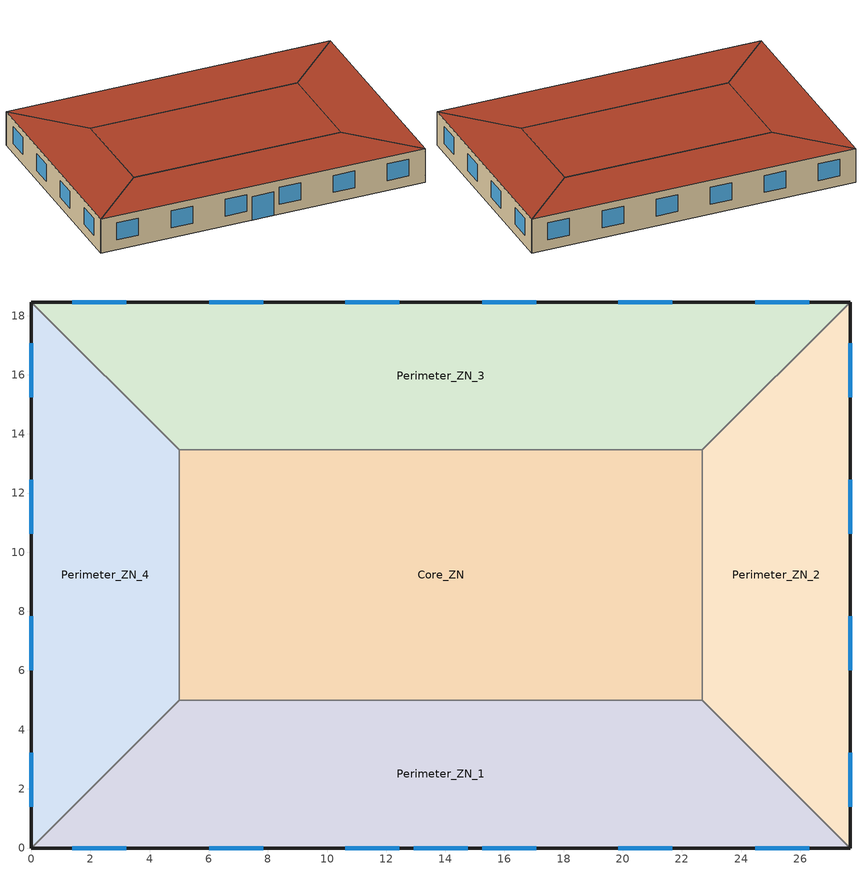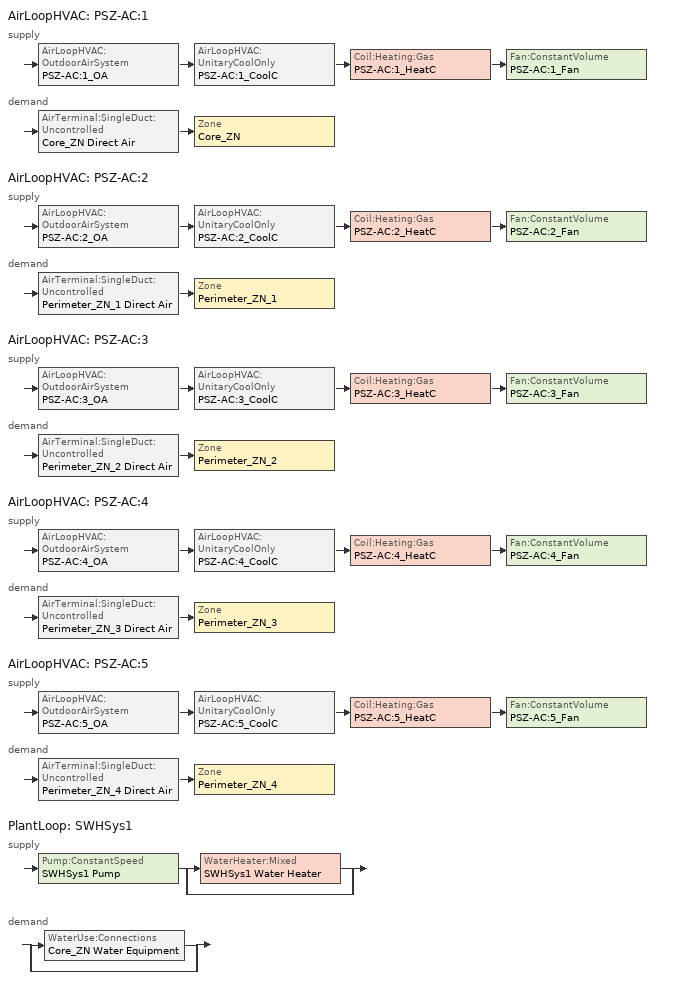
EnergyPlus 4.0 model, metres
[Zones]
Core_ZN
 floor ground (ext-slab): 5,13.46 22.69,13.46 22.69,5 5,5 z0
 wall to Perimeter_ZN_2 (int-walls): 22.69,5 22.69,13.46 z0:3.05
 wall to Perimeter_ZN_3 (int-walls): 22.69,13.46 5,13.46 z0:3.05
 wall to Perimeter_ZN_1 (int-walls): 5,5 22.69,5 z0:3.05
 wall to Perimeter_ZN_4 (int-walls): 5,13.46 5,5 z0:3.05
 roof outside (roof-IEAD-nonres): 22.69,13.46 5,13.46 5,5 22.69,5 z3.05
Perimeter_ZN_1
 floor ground (ext-slab): 27.69,0 0,0 5,5 22.69,5 z0
 wall outside (ext-walls-steelframe-nonres): 0,0 27.69,0 z0:3.05
 wall to Perimeter_ZN_2 (int-walls): 27.69,0 22.69,5 z0:3.05
 wall to Perimeter_ZN_4 (int-walls): 5,5 0,0 z0:3.05
 window (window-nonres-fixed): 1.39,0 3.22,0 / 6.01,0 7.84,0 / 10.62,0 12.45,0 / 15.24,0 17.07,0 / 19.85,0 21.68,0 / 24.47,0 26.3,0 z0.9:2.42; 12.93,0 14.76,0 z0:2.13
 roof outside (roof-IEAD-nonres): 0,0 27.69,0 22.69,5 5,5 z3.05
Perimeter_ZN_2
 floor ground (ext-slab): 22.69,13.46 27.69,18.46 27.69,0 22.69,5 z0
 wall outside (ext-walls-steelframe-nonres): 27.69,0 27.69,18.46 z0:3.05
 wall to Perimeter_ZN_3 (int-walls): 27.69,18.46 22.69,13.46 z0:3.05
 window (window-nonres-fixed): 27.69,1.39 27.69,3.22 / 27.69,6.01 27.69,7.84 / 27.69,10.62 27.69,12.45 / 27.69,15.24 27.69,17.07 z0.9:2.42
 roof outside (roof-IEAD-nonres): 27.69,18.46 22.69,13.46 22.69,5 27.69,0 z3.05
Perimeter_ZN_3
 floor ground (ext-slab): 5,13.46 0,18.46 27.69,18.46 22.69,13.46 z0
 wall outside (ext-walls-steelframe-nonres): 27.69,18.46 0,18.46 z0:3.05
 wall to Perimeter_ZN_4 (int-walls): 0,18.46 5,13.46 z0:3.05
 window (window-nonres-fixed): 26.3,18.46 24.47,18.46 / 21.68,18.46 19.85,18.46 / 17.07,18.46 15.24,18.46 / 12.45,18.46 10.62,18.46 / 7.84,18.46 6.01,18.46 / 3.22,18.46 1.39,18.46 z0.9:2.42
 roof outside (roof-IEAD-nonres): 0,18.46 5,13.46 22.69,13.46 27.69,18.46 z3.05
Perimeter_ZN_4
 floor ground (ext-slab): 5,5 0,0 0,18.46 5,13.46 z0
 wall outside (ext-walls-steelframe-nonres): 0,18.46 0,0 z0:3.05
 window (window-nonres-fixed): 0,17.07 0,15.24 / 0,12.45 0,10.62 / 0,7.84 0,6.01 / 0,3.22 0,1.39 z0.9:2.42
 roof outside (roof-IEAD-nonres): 0,0 5,5 5,13.46 0,18.46 z3.05
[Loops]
AirLoopHVAC 'PSZ-AC:1'
 supply: AirLoopHVAC:OutdoorAirSystem 'PSZ-AC:1_OA' > AirLoopHVAC:UnitaryCoolOnly 'PSZ-AC:1_CoolC' > Coil:Heating:Gas 'PSZ-AC:1_HeatC' > Fan:ConstantVolume 'PSZ-AC:1_Fan'
 demand: AirTerminal:SingleDuct:Uncontrolled 'Core_ZN Direct Air' > Zone 'Core_ZN'
AirLoopHVAC 'PSZ-AC:2'
 supply: AirLoopHVAC:OutdoorAirSystem 'PSZ-AC:2_OA' > AirLoopHVAC:UnitaryCoolOnly 'PSZ-AC:2_CoolC' > Coil:Heating:Gas 'PSZ-AC:2_HeatC' > Fan:ConstantVolume 'PSZ-AC:2_Fan'
 demand: AirTerminal:SingleDuct:Uncontrolled 'Perimeter_ZN_1 Direct Air' > Zone 'Perimeter_ZN_1'
AirLoopHVAC 'PSZ-AC:3'
 supply: AirLoopHVAC:OutdoorAirSystem 'PSZ-AC:3_OA' > AirLoopHVAC:UnitaryCoolOnly 'PSZ-AC:3_CoolC' > Coil:Heating:Gas 'PSZ-AC:3_HeatC' > Fan:ConstantVolume 'PSZ-AC:3_Fan'
 demand: AirTerminal:SingleDuct:Uncontrolled 'Perimeter_ZN_2 Direct Air' > Zone 'Perimeter_ZN_2'
AirLoopHVAC 'PSZ-AC:4'
 supply: AirLoopHVAC:OutdoorAirSystem 'PSZ-AC:4_OA' > AirLoopHVAC:UnitaryCoolOnly 'PSZ-AC:4_CoolC' > Coil:Heating:Gas 'PSZ-AC:4_HeatC' > Fan:ConstantVolume 'PSZ-AC:4_Fan'
 demand: AirTerminal:SingleDuct:Uncontrolled 'Perimeter_ZN_3 Direct Air' > Zone 'Perimeter_ZN_3'
AirLoopHVAC 'PSZ-AC:5'
 supply: AirLoopHVAC:OutdoorAirSystem 'PSZ-AC:5_OA' > AirLoopHVAC:UnitaryCoolOnly 'PSZ-AC:5_CoolC' > Coil:Heating:Gas 'PSZ-AC:5_HeatC' > Fan:ConstantVolume 'PSZ-AC:5_Fan'
 demand: AirTerminal:SingleDuct:Uncontrolled 'Perimeter_ZN_4 Direct Air' > Zone 'Perimeter_ZN_4'
PlantLoop 'SWHSys1'
 supply: Pump:ConstantSpeed 'SWHSys1 Pump' > split
  | WaterHeater:Mixed 'SWHSys1 Water Heater'
  | bypass
 demand: split
  | WaterUse:Connections 'Core_ZN Water Equipment'
  | bypass
[Site:Location]
USA MD-BALTIMORE: Latitude {deg}=39.17; Longitude {deg}=-76.67; Time Zone {hr}=-5; Elevation {m}=47
[SizingPeriod:DesignDay] Barometric Pressure {Pa}=100762; Rain {0-no,1-yes}=0; Snow on ground {0-no,1-yes}=0; Day of Month=21; Daylight Savings Time Indicator=0; Humidity Indicating Type=WetBulb
Name | Maximum Dry-Bulb Temperature {C} | Daily Temp Range {C} | Humidity Indicating Conditions at Maximum Dry-Bulb | Wind Speed {m/s} design conditions vs. traditional 6.71 m/s (15 mph) | Wind Direction {Degrees; N=0, S=180} | Clearness {0.0 to 1.1} | Month | Day Type | Wind Speed {m/s} design conditions vs. traditional 3.35 m/s (7mph)
BALTIMORE Ann Htg 99.6% Condns DB | -11 | 0 | -11 | 3.9 | 270 | 0 | 1 | WinterDesignDay
BALTIMORE Ann Clg .4% Condns WB=>MDB | 31.3 | 10.4 | 25.6 |  | 280 | 1 | 7 | SummerDesignDay | 4.7
[Site:GroundTemperature:BuildingSurface]
19.713, 19.665, 19.706, 19.745, 20.486, 22.11, 22.459, 22.554, 22.169, 20.607, 20.047, 19.805
[Site:WaterMainsTemperature]
Calculation Method=CORRELATION; Annual Average Outdoor Air Temperature {C}=12.56; Maximum Difference In Monthly Average Outdoor Air Temperatures {deltaC}=25.2
[Building]
Benchmark Small Office Pre-1980 V1.2_4.0: North Axis=0; Terrain=City; Loads Convergence Tolerance Value=0.04; Temperature Convergence Tolerance Value=0.2; Solar Distribution=FullInteriorAndExterior; Maximum Number of Warmup Days=25
[Construction]
ext-walls-steelframe-nonres: Wood Siding, Steel Frame NonRes Wall Insulation, 1/2IN Gypsum
roof-IEAD-nonres: Roof Membrane, IEAD NonRes Roof Insulation, Metal Decking
ext-slab: HW CONCRETE, CP02 CARPET PAD
int-walls: 1/2IN Gypsum, 1/2IN Gypsum
window-nonres-fixed: ExistingBuildingNonRes Fixed Assembly Window
InteriorFurnishings: Std Wood 6inch
[Material] Thermal Absorptance=0.9
Name | Roughness | Thickness {m} | Conductivity {W/m-K} | Density {kg/m3} | Specific Heat {J/kg-K} | Solar Absorptance | Visible Absorptance | Density | Specific Heat
Steel Frame NonRes Wall Insulation | MediumRough | 0.0328028 | 0.049 | 265 | 836.8 | 0.7 | 0.7
IEAD NonRes Roof Insulation | MediumRough | 0.088029 | 0.049 |  |  | 0.7 | 0.7 | 265 | 836.8
Wood Siding | MediumSmooth | 0.01 | 0.11 | 544.62 | 1210 | 0.78 | 0.78
1/2IN Gypsum | Smooth | 0.0127 | 0.16 | 784.9 | 830 | 0.92 | 0.92
HW CONCRETE | Rough | 0.1016 | 1.311 | 2240 | 836.8 | 0.7 | 0.7
Roof Membrane | VeryRough | 0.0095 | 0.16 | 1121.29 | 1460 | 0.7 | 0.7
Metal Decking | MediumSmooth | 0.0015 | 45.006 | 7680 | 418.4 | 0.7 | 0.3
Std Wood 6inch | MediumSmooth | 0.15 | 0.12 | 540 | 1210 | 0.7 | 0.7
[Material:NoMass]
CP02 CARPET PAD: Roughness=VeryRough; Thermal Resistance {(m2-K)/W}=0.2165; Thermal Absorptance=0.9; Solar Absorptance=0.7; Visible Absorptance=0.8
[WindowMaterial:SimpleGlazingSystem]
ExistingBuildingNonRes Fixed Assembly Window: U-Factor=6.92716; Solar Heat Gain Coefficient=0.54
[Zone] Type=1; Multiplier=1; Ceiling Height=-9999; Part of Total Floor Area=Yes
Name | Volume
Core_ZN | 456.4551
Perimeter_ZN_1; Perimeter_ZN_3 | 346.0225
Perimeter_ZN_2; Perimeter_ZN_4 | 205.265
[People] Schedule=BLDG_OCC_SCH; Number of People Calculation Method=Area/Person; Zone Area per Person=18.58; Fraction Radiant=0.3; User Specified Sensible Fraction=AUTOCALCULATE; Activity Level Schedule=ACTIVITY_SCH; Enable ASHRAE 55 Comfort Warnings=No; MRT Calculation=ZoneAveraged; Work Efficiency Schedule=WORK_EFF_SCH; Clothing Schedule=CLOTHING_SCH; Air Velocity Schedule=AIR_VELO_SCH; Thermal Comfort Report=FANGER
Name | Zone
Core_ZN People | Core_ZN
Perimeter_ZN_1 People | Perimeter_ZN_1
Perimeter_ZN_2 People | Perimeter_ZN_2
Perimeter_ZN_3 People | Perimeter_ZN_3
Perimeter_ZN_4 People | Perimeter_ZN_4
[Lights] Schedule=BLDG_LIGHT_SCH; Design Level Calculation Method=Watts/Area; Watts per Zone Area {W/m2}=19.48; Return Air Fraction=0; Fraction Radiant=0.7; Fraction Visible=0.2; Fraction Replaceable=1; Return Air Fraction is Calculated from Plenum Temperature=No
Name | Zone
Core_ZN_Lights | Core_ZN
Perimeter_ZN_1_Lights | Perimeter_ZN_1
Perimeter_ZN_2_Lights | Perimeter_ZN_2
Perimeter_ZN_3_Lights | Perimeter_ZN_3
Perimeter_ZN_4_Lights | Perimeter_ZN_4
[ElectricEquipment] Schedule=BLDG_EQUIP_SCH; Design Level Calculation Method=Watts/Area; Watts per Zone Floor Area {W/m2}=8.07; Fraction Latent=0; Fraction Radiant=0.5; Fraction Lost=0
Name | Zone
Core_ZN_MiscPlug_Equip | Core_ZN
Perimeter_ZN_1_MiscPlug_Equip | Perimeter_ZN_1
Perimeter_ZN_2_MiscPlug_Equip | Perimeter_ZN_2
Perimeter_ZN_3_MiscPlug_Equip | Perimeter_ZN_3
Perimeter_ZN_4_MiscPlug_Equip | Perimeter_ZN_4
[Exterior:Lights]
Exterior Facade Lighting: Schedule=ALWAYS_ON; Design Level=1163; Control Option=AstronomicalClock
[ZoneInfiltration:DesignFlowRate] Schedule=INFIL_QUARTER_ON_SCH; Design Volume Flow Rate Calculation Method=Flow/ExteriorArea; Flow per Exterior Surface Area {m3/s/m2}=0.001133; Constant Term Coefficient=1; Temperature Term Coefficient=0; Velocity Term Coefficient=0; Velocity Squared Term Coefficient=0
Name | Zone
Perimeter_ZN_1_Infiltration | Perimeter_ZN_1
Perimeter_ZN_2_Infiltration | Perimeter_ZN_2
Perimeter_ZN_3_Infiltration | Perimeter_ZN_3
Perimeter_ZN_4_Infiltration | Perimeter_ZN_4
[InternalMass] Construction=InteriorFurnishings
Name | Zone | Surface Area
Core_ZN Internal Mass | Core_ZN | 299.3148
Perimeter_ZN_1 Internal Mass | Perimeter_ZN_1 | 226.9
Perimeter_ZN_2 Internal Mass | Perimeter_ZN_2 | 134.6
Perimeter_ZN_3 Internal Mass | Perimeter_ZN_3 | 226.9
Perimeter_ZN_4 Internal Mass | Perimeter_ZN_4 | 134.6
[Fan:ConstantVolume] Availablility Schedule=HVACOperationSchd; Fan Efficiency=0.53625; Pressure Rise=622; Maximum Flow Rate {m3/s}=AUTOSIZE; Motor Efficiency=0.825; Motor In Airstream Fraction=1
PSZ-AC:1_Fan; PSZ-AC:2_Fan; PSZ-AC:3_Fan; PSZ-AC:4_Fan; PSZ-AC:5_Fan
[Coil:Heating:Gas] Availablility Schedule=ALWAYS_ON; Gas Burner Efficiency=0.78; Nominal Capacity {W}=AUTOSIZE
PSZ-AC:1_HeatC; PSZ-AC:2_HeatC; PSZ-AC:3_HeatC; PSZ-AC:4_HeatC; PSZ-AC:5_HeatC
[Coil:Cooling:DX:SingleSpeed] Availablility Schedule=ALWAYS_ON; Rated Total Cooling Capacity {W}=AUTOSIZE; Rated Sensible Heat Ratio=AUTOSIZE; Rated Air Flow Rate {m3/s}=AUTOSIZE; Total Cooling Capacity Function of Temperature Curve=CoolCStandard10Ton_CapFT; Total Cooling Capacity Function of Flow Fraction Curve Name)=CoolCStandard10Ton_CapFF; Energy Input Ratio Function of Temperature Curve=CoolCStandard10Ton_EIRFT; Energy Input Ratio Function of Flow Fraction Curve=CoolCStandard10Ton_EIRFFF; Part Load Fraction Correlation Curve=CoolCStandard10Ton_PLR
Name | Rated COP
PSZ-AC:1_CoolC DXCoil | 3.49262
PSZ-AC:2_CoolC DXCoil | 3.52611
PSZ-AC:3_CoolC DXCoil | 3.56809
PSZ-AC:4_CoolC DXCoil | 3.49018
PSZ-AC:5_CoolC DXCoil | 3.61298
[Zone equipment]
Core_ZN: Core_ZN Direct Air
Perimeter_ZN_1: Perimeter_ZN_1 Direct Air
Perimeter_ZN_2: Perimeter_ZN_2 Direct Air
Perimeter_ZN_3: Perimeter_ZN_3 Direct Air
Perimeter_ZN_4: Perimeter_ZN_4 Direct Air
[Sizing:Zone] Zone Cooling Design Supply Air Temperature {C}=14; Zone Heating Design Supply Air Temperature {C}=40; Zone Cooling Design Supply Air Humidity Ratio {kg-H20/kg-air}=0.0085; Zone Heating Design Supply Air Humidity Ratio {kg-H20/kg-air}=0.008; Outdoor Air Method=Flow/Person; Outside Air Flow per Person {(m3/s)/person}=0.01; Cooling Design Air Flow Method {Flow/Zone | DesignDay | DesignDay}=DesignDay; Heating Design Air Flow Method {Flow/Zone | DesignDay}=DesignDay
Core_ZN; Perimeter_ZN_1; Perimeter_ZN_2; Perimeter_ZN_3; Perimeter_ZN_4
[ZoneControl:Thermostat] Control Type Schedule=Dual Zone Control Type Sched
Name | Zone | Control 1
Core_ZN Thermostat | Core_ZN | Core_ZN DualSPSched
Perimeter_ZN_1 Thermostat | Perimeter_ZN_1 | Perimeter_ZN_1 DualSPSched
Perimeter_ZN_2 Thermostat | Perimeter_ZN_2 | Perimeter_ZN_2 DualSPSched
Perimeter_ZN_3 Thermostat | Perimeter_ZN_3 | Perimeter_ZN_3 DualSPSched
Perimeter_ZN_4 Thermostat | Perimeter_ZN_4 | Perimeter_ZN_4 DualSPSched
[ThermostatSetpoint:DualSetpoint] Heating Setpoint Temperature Schedule=HTGSETP_SCH; Cooling Setpoint Temperature Schedule=CLGSETP_SCH
Core_ZN DualSPSched; Perimeter_ZN_1 DualSPSched; Perimeter_ZN_2 DualSPSched; Perimeter_ZN_3 DualSPSched; Perimeter_ZN_4 DualSPSched
[SetpointManager:SingleZone:Reheat] Control Variable=Temperature; Minimum Supply Air Temperature C=10; Maximum Supply Air Temperature C=50
Name | Control Zone | Setpoint Node or NodeList
SupAirTemp MngrCore_ZN | Core_ZN | PSZ-AC:1 Supply Equipment Outlet Node
SupAirTemp MngrPerimeter_ZN_1 | Perimeter_ZN_1 | PSZ-AC:2 Supply Equipment Outlet Node
SupAirTemp MngrPerimeter_ZN_2 | Perimeter_ZN_2 | PSZ-AC:3 Supply Equipment Outlet Node
SupAirTemp MngrPerimeter_ZN_3 | Perimeter_ZN_3 | PSZ-AC:4 Supply Equipment Outlet Node
SupAirTemp MngrPerimeter_ZN_4 | Perimeter_ZN_4 | PSZ-AC:5 Supply Equipment Outlet Node
[Sizing:System] Type Of Load To Size On {Sensible}=Sensible; Design Outdoor Air Flow Rate {m3/s}=AUTOSIZE; Minimum System Air Flow Ratio=1; Preheat Design Temperature {C}=7; Preheat Design Humidity Ratio {kg-H2O/kg-air}=0.008; Precool Design Temperature {C}=12.8; Precool Design Humidity Ratio {kg-H2O/kg-air}=0.008; Central Cooling Design Supply Air Temperature {C}=12.8; Central Heating Design Supply Air Temperature {C}=40; Sizing Option {Coincident | NonCoincident}=NonCoincident; 100% Outdoor Air in Cooling {Yes | No}=No; 100% Outdoor Air in Heating {Yes | No}=No; Central Cooling Design Supply Air Humidity Ratio {kg-H2O/kg-air}=0.0085; Central Heating Design Supply Air Humidity Ratio {kg-H2O/kg-air}=0.008; Cooling Design Air Flow Method=DesignDay; Heating Design Air Flow Method=DesignDay
PSZ-AC:1; PSZ-AC:2; PSZ-AC:3; PSZ-AC:4; PSZ-AC:5
[Controller:OutdoorAir] Minimum Outdoor Air Flow Rate {m3/s}=AUTOSIZE; Maximum Outdoor Air Flow Rate {m3/s}=AUTOSIZE; Economizer Control Type=NoEconomizer; Economizer Control Action Type=ModulateFlow; Economizer Maximum Limit Dry-Bulb Temperature {C}=28; Economizer Maximum Limit Enthalpy {J/kg}=64000; Economizer Minimum Limit Dry-Bulb Temperature {C}=-100; Lockout Type=NoLockout; Minimum Limit Type=FixedMinimum; Minimum Outdoor Air Schedule=MinOA_Sched
PSZ-AC:1_OA_Controller; PSZ-AC:2_OA_Controller; PSZ-AC:3_OA_Controller; PSZ-AC:4_OA_Controller; PSZ-AC:5_OA_Controller
[AirLoopHVAC] Design Supply Air Flow Rate {m3/s}=AUTOSIZE
PSZ-AC:1; PSZ-AC:2; PSZ-AC:3; PSZ-AC:4; PSZ-AC:5
[AirLoopHVAC:UnitaryCoolOnly] Availablility Schedule=ALWAYS_ON
Name | Cooling Coil
PSZ-AC:1_CoolC | PSZ-AC:1_CoolC DXCoil
PSZ-AC:2_CoolC | PSZ-AC:2_CoolC DXCoil
PSZ-AC:3_CoolC | PSZ-AC:3_CoolC DXCoil
PSZ-AC:4_CoolC | PSZ-AC:4_CoolC DXCoil
PSZ-AC:5_CoolC | PSZ-AC:5_CoolC DXCoil
[AirTerminal:SingleDuct:Uncontrolled] Availability Schedule=ALWAYS_ON; Maximum Air Flow Rate {m3/s}=AUTOSIZE
Core_ZN Direct Air; Perimeter_ZN_1 Direct Air; Perimeter_ZN_2 Direct Air; Perimeter_ZN_3 Direct Air; Perimeter_ZN_4 Direct Air
[AvailabilityManager:NightCycle] Availability Schedule=ALWAYS_ON; Fan Schedule=HVACOperationSchd; Control Type {CycleOnAny | CycleOnControlZone | CycleOnAnyZoneFansOnly}=CycleOnAny; Thermostat Tolerance {delta C}=1; Cycling Run Time {s}=1800
PSZ-AC:1 Availability Manager; PSZ-AC:2 Availability Manager; PSZ-AC:3 Availability Manager; PSZ-AC:4 Availability Manager; PSZ-AC:5 Availability Manager
[SetpointManager:MixedAir]
Name | Control Variable {Temperature} | Control Variable | Setpoint Node or NodeList
PSZ-AC:1_CoolC SAT Manager; PSZ-AC:2_CoolC SAT Manager; PSZ-AC:3_CoolC SAT Manager; PSZ-AC:4_CoolC SAT Manager; PSZ-AC:5_CoolC SAT Manager | Temperature
PSZ-AC:1_HeatC MixedAir Manager |  | Temperature | PSZ-AC:1_HeatC-PSZ-AC:1_FanNode
PSZ-AC:1_OAMixed Air Temp Manager |  | Temperature | PSZ-AC:1_OA-PSZ-AC:1_CoolCNode
PSZ-AC:2_HeatC MixedAir Manager |  | Temperature | PSZ-AC:2_HeatC-PSZ-AC:2_FanNode
PSZ-AC:2_OAMixed Air Temp Manager |  | Temperature | PSZ-AC:2_OA-PSZ-AC:2_CoolCNode
PSZ-AC:3_HeatC MixedAir Manager |  | Temperature | PSZ-AC:3_HeatC-PSZ-AC:3_FanNode
PSZ-AC:3_OAMixed Air Temp Manager |  | Temperature | PSZ-AC:3_OA-PSZ-AC:3_CoolCNode
PSZ-AC:4_HeatC MixedAir Manager |  | Temperature | PSZ-AC:4_HeatC-PSZ-AC:4_FanNode
PSZ-AC:4_OAMixed Air Temp Manager |  | Temperature | PSZ-AC:4_OA-PSZ-AC:4_CoolCNode
PSZ-AC:5_HeatC MixedAir Manager |  | Temperature | PSZ-AC:5_HeatC-PSZ-AC:5_FanNode
PSZ-AC:5_OAMixed Air Temp Manager |  | Temperature | PSZ-AC:5_OA-PSZ-AC:5_CoolCNode
[WaterHeater:Mixed]
SWHSys1 Water Heater: Tank Volume {m3}=0.1514; Setpoint Temperature Schedule=SWHSys1 Water Heater Setpoint Temperature Schedule Name; Deadband Temperature Difference {deltaC}=2; Maximum Temperature Limit {C}=82.2222; Heater Control Type {Cycle | Modulate}=Cycle; Heater Maximum Capacity {W}=845000; Heater Fuel Type=NATURALGAS; Heater Thermal Efficiency=0.8; Off Cycle Parasitic Fuel Consumption Rate {W}=20; Off Cycle Parasitic Fuel Type=NATURALGAS; Off Cycle Parasitic Heat Fraction To Tank=0.8; On Cycle Parasitic Fuel Type=NATURALGAS; Ambient Temperature Indicator {Schedule | Zone | Outdoors}=SCHEDULE; Ambient Temperature Schedule=SWHSys1 Water Heater Ambient Temperature Schedule Name; Off Cycle Loss Coefficient to Ambient Temperature {W/K}=6; On Cycle Loss Coefficient to Ambient Temperature {W/K}=6; Use Side Effectiveness=1; Source Side Effectiveness=1; Use Side Design Flow Rate=AUTOSIZE; Source Side Design Flow Rate=AUTOSIZE; Indirect Water Heater Recovery Time=1.5
[Pump:ConstantSpeed]
SWHSys1 Pump: Rated Flow Rate {m3/s}=AUTOSIZE; Rated Pump Head {Pa} [179352 Pa = 60 ft]=0.001; Rated Power Consumption {W}=AUTOSIZE; Motor Efficiency=1; Fraction of Motor Inefficiencies to Fluid Stream=0; Pump Control Type {Continuous | Intermittent}=Intermittent
[WaterUse:Equipment]
Core_ZN Water Equipment: Peak Flow Rate {m3/s}=3.15e-06; Flow Rate Fraction Schedule=BLDG_SWH_SCH; Target Temperature Schedule=Water Equipment Temp Sched; Hot Water Supply Temperature Schedule Name  {C}=Water Equipment Hot Supply Temp Sched; Zone=Core_ZN; Sensible Fraction Schedule=Water Equipment Sensible fract sched; Latent Fraction Schedule=Water Equipment Latent fract sched
[PlantEquipmentList]
SWHSys1 Equipment List: SWHSys1 Water Heater
[Sizing:Plant]
SWHSys1: Loop Type {COOLING | HEATING}=Heating; Design Loop Exit Temperature {C}=60; Design Loop Temperature Difference {C}=5
[SetpointManager:Scheduled]
SWHSys1 Loop Setpoint Manager: Control Variable {TEMP}=Temperature; Schedule=SWHSys1-Loop-Temp-Schedule; Setpoint Node=SWHSys1 Supply Outlet Node
[PlantEquipmentOperationSchemes]
SWHSys1 Loop Operation Scheme List: Control Scheme 1 Object Type {*******}=PlantEquipmentOperation:HeatingLoad; Control Scheme 1=SWHSys1 Operation Scheme; Control Scheme 1 Schedule=ALWAYS_ON
[PlantEquipmentOperation:HeatingLoad]
SWHSys1 Operation Scheme: Load Range 1 Lower Limit {W}=0; Load Range 1 Upper Limit {W}=1000000000000000; Priority Control 1 Equipment List=SWHSys1 Equipment List
[PlantLoop]
SWHSys1: Fluid Type {WATER}=Water; Loop Equipment Operation Scheme=SWHSys1 Loop Operation Scheme List; Maximum Loop Temperature {C}=60; Minimum Loop Temperature {C}=10; Maximum Loop Flow Rate {m3/s}=AUTOSIZE; Minimum Loop Flow Rate {m3/s}=0; Loop Volume {m3}=AUTOSIZE; Load Distribution Scheme {OPTIMAL | SEQUENTIAL}=Optimal
[WaterUse:Connections]
Core_ZN Water Equipment: Water Use Equipment 1=Core_ZN Water Equipment
[UtilityCost:Tariff]
Name | Output Meter | Conversion Factor Choice | Time of Use Period Schedule | Season Schedule | Demand Window Length | Monthly Charge or Variable | Group
VirginiaElec_GS-3LargeOnPeak | Electricity:Facility | kWh | VirginiaElectTOUSched | VirginiaElectSeasonSched | HalfHour | 119.8 | Comm Elect
VirginiaElec_GS-2MediumDemand; VirginiaElec_GS-1SmallGenServ | Electricity:Facility | kWh |  | VirginiaElectSeasonSched | HalfHour | 11.47 | Comm Elect
VA_EIAMonthlyRateGas | Gas:Facility | MCF |  |  |  | 0 | Comm Gas
[UtilityCost:Charge:Simple]
Name | Charge Variable | Tariff | Source Variable | Season | Category Variable | Cost per Unit Value or Variable
 | AnnualOn-PeakEnergyCharge | VirginiaElec_GS-3LargeOnPeak | PeakEnergy | Annual | EnergyCharges | 0.004
 | AnnualOffPeakEnergyCharge | VirginiaElec_GS-3LargeOnPeak | OffPeakEnergy | Annual | EnergyCharges | 0.0027
 | AnnualAllDayAEnergyCharge | VirginiaElec_GS-3LargeOnPeak | totalEnergy | Annual | EnergyCharges | 0.0176
 | AnnualAllDayBEnergyCharge | VirginiaElec_GS-3LargeOnPeak | totalEnergy | Annual | EnergyCharges | 0.0014
 | AnnualDistributionDemandCharge | VirginiaElec_GS-3LargeOnPeak | totalDemand | Annual | DemandCharges | 2.12
 | OnPeakElectSuppyDemandCharge | VirginiaElec_GS-3LargeOnPeak | peakDemand | Annual | DemandCharges | 12.154
 | AnnualElecSupplyAdjDemandCharge | VirginiaElec_GS-3LargeOnPeak | totalDemand | Annual | DemandCharges | -0.64
 | taxofsixPercent | VirginiaElec_GS-3LargeOnPeak | SubTotal | Annual | Taxes | 0.06
 | AnnualFuelRiderAEnergyCharge | VirginiaElec_GS-2MediumDemand | totalEnergy | Annual | EnergyCharges | 0.0176
 | AnnualFuelRiderBEnergyCharge | VirginiaElec_GS-2MediumDemand | totalEnergy | Annual | EnergyCharges | 0.0014
 | AnnualDistributionDemandCharge | VirginiaElec_GS-2MediumDemand | totalDemand | Annual | DemandCharges | 3.387
 | SummerDistributionDemandCharge | VirginiaElec_GS-2MediumDemand | totalDemand | Summer | DemandCharges | 2.844
 | WinterDistributionDemandCharge | VirginiaElec_GS-2MediumDemand | totalDemand | Winter | DemandCharges | 1.406
 | taxofsixPercent | VirginiaElec_GS-2MediumDemand | SubTotal | Annual | Taxes | 0.06
 | AnnualFuelRiderAEnergyCharge | VirginiaElec_GS-1SmallGenServ | totalEnergy | Annual | EnergyCharges | 0.0176
 | AnnualFuelRiderBEnergyCharge | VirginiaElec_GS-1SmallGenServ | totalEnergy | Annual | EnergyCharges | 0.0014
 | taxofsixPercent | VirginiaElec_GS-1SmallGenServ | SubTotal | Annual | Taxes | 0.06
 | MonthlyRateGasCharge | VA_EIAMonthlyRateGas | totalEnergy | Annual | EnergyCharges | VA_MonthlyGasRates
 | TaxofSixPercent | VA_EIAMonthlyRateGas | SubTotal | Annual | Taxes | 0.06
[UtilityCost:Qualify] Variable=TotalDemand; Season=Annual; Threshold Test=Count
Name | Tariff | Qualify Type | Threshold Value or Variable | Number of Months
MinDemand500kw | VirginiaElec_GS-3LargeOnPeak | Minimum | 500 | 12
MaxDemand500kw | VirginiaElec_GS-2MediumDemand | Maximum | 500 | 1
MinDemand30kw | VirginiaElec_GS-2MediumDemand | Minimum | 30 | 12
MaxDemand30kw | VirginiaElec_GS-1SmallGenServ | Maximum | 30 | 1
[UtilityCost:Charge:Block] Source Variable=TotalEnergy; Category Variable=EnergyCharges
Name | Charge Variable | Tariff | Season | Block Size Multiplier Value or Variable | Block Size 1 Value or Variable | Block 1 Cost per Unit Value or Variable | Block Size 2 Value or Variable | Block 2 Cost per Unit Value or Variable | Block Size 3 Value or Variable | Block 3 Cost per Unit Value or Variable | Block Size 4 Value or Variable | Block 4 Cost per Unit Value or Variable
 | AnnualEnergycharge | VirginiaElec_GS-2MediumDemand | Annual | TotalDemand | 150 | 0.0462 | 300 | 0.0259 | 450 | 0.0112 | remaining | 0.0027
 | SummerEnergycharge | VirginiaElec_GS-1SmallGenServ | Summer |  | 1400 | 0.0574 | remaining | 0.0629
 | WinterEnergycharge | VirginiaElec_GS-1SmallGenServ | Winter |  | 1400 | 0.0574 | remaining | 0.0369
[UtilityCost:Variable]
VA_MonthlyGasRates: Tariff=VA_EIAMonthlyRateGas; January Value=9.65; February Value=9.96; March Value=9.37; April Value=9.78; May Value=10.23; June Value=10.87; July Value=11.06; August Value=11.03; September Value=10.82; October Value=10.61; November Value=9.25; December Value=9.22
[Schedule:Compact]
ALWAYS_ON: Through: 12/31, For: AllDays, Until: 24:00, 1
INFIL_QUARTER_ON_SCH: Through: 12/31, For: Weekdays SummerDesignDay, Until: 06:00, 1, Until: 22:00, 0.25, Until: 24:00, 1, For: Saturday WinterDesignDay, Until: 06:00, 1, Until: 18:00, 0.25, Until: 24:00, 1, For: Sunday Holidays AllOtherDays, Until: 24:00, 1
BLDG_OCC_SCH: Fraction, Through: 12/31, For: SummerDesignDay, Until: 06:00, 0, Until: 22:00, 1, Until: 24:00, 0.05, For: Weekdays, Until: 06:00, 0, Until: 07:00, 0.1, Until: 08:00, 0.2, Until: 12:00, 0.95, Until: 13:00, 0.5, Until: 17:00, 0.95, Until: 18:00, 0.3, Until: 20:00, 0.1, Until: 24:00, 0.05, For: Saturday, Until: 06:00, 0, Until: 08:00, 0.1, Until: 12:00, 0.3, Until: 17:00, 0.1, Until: 24:00, 0, For: AllOtherDays, Until: 24:00, 0
BLDG_LIGHT_SCH: Fraction, Through: 12/31, For: Weekdays, Until: 05:00, 0.05, Until: 07:00, 0.1, Until: 08:00, 0.3, Until: 17:00, 0.9, Until: 18:00, 0.5, Until: 20:00, 0.3, Until: 22:00, 0.2, Until: 23:00, 0.1, Until: 24:00, 0.05, For: Saturday, Until: 06:00, 0.05, Until: 08:00, 0.1, Until: 12:00, 0.3, Until: 17:00, 0.15, Until: 24:00, 0.05, For: SummerDesignDay, Until: 24:00, 1, For: WinterDesignDay, Until: 24:00, 0, For: AllOtherDays, Until: 24:00, 0.05
BLDG_EQUIP_SCH: Fraction, Through: 12/31, For: Weekdays, Until: 08:00, 0.4, Until: 12:00, 0.9, Until: 13:00, 0.8, Until: 17:00, 0.9, Until: 18:00, 0.5, Until: 24:00, 0.4, For: Saturday, Until: 06:00, 0.3, Until: 08:00, 0.4, Until: 12:00, 0.5, Until: 17:00, 0.35, Until: 24:00, 0.3, For: SummerDesignDay, Until: 24:00, 1, For: WinterDesignDay, Until: 24:00, 0, For: AllOtherDays, Until: 24:00, 0.3
ACTIVITY_SCH: Through: 12/31, For: AllDays, Until: 24:00, 120
WORK_EFF_SCH: Through: 12/31, For: AllDays, Until: 24:00, 0
AIR_VELO_SCH; Water Equipment Sensible fract sched: Through: 12/31, For: AllDays, Until: 24:00, 0.2
CLOTHING_SCH: Through: 04/30, For: AllDays, Until: 24:00, 1, Through: 09/30, For: AllDays, Until: 24:00, 0.5, Through: 12/31, For: AllDays, Until: 24:00, 1
CLGSETP_SCH: Through: 12/31, For: Weekdays SummerDesignDay, Until: 06:00, 30, Until: 22:00, 24, Until: 24:00, 30, For: Saturday, Until: 06:00, 30, Until: 18:00, 24, Until: 24:00, 30, For: AllOtherDays, Until: 24:00, 30
HTGSETP_SCH: Through: 12/31, For: Weekdays, Until: 06:00, 15.6, Until: 22:00, 21, Until: 24:00, 15.6, For: Saturday, Until: 06:00, 15.6, Until: 18:00, 21, Until: 24:00, 15.6, For: WinterDesignDay, Until: 24:00, 21, For: AllOtherDays, Until: 24:00, 15.6
MinOA_Sched: Through: 12/31, For: Weekdays SummerDesignDay, Until: 07:00, 0, Until: 22:00, 1, Until: 24:00, 0, For: Saturday WinterDesignDay, Until: 07:00, 0, Until: 18:00, 1, Until: 24:00, 0, For: AllOtherDays, Until: 24:00, 0
Dual Zone Control Type Sched: Through: 12/31, For: AllDays, Until: 24:00, 4
HVACOperationSchd: Through: 12/31, For: Weekdays SummerDesignDay, Until: 06:00, 0, Until: 22:00, 1, Until: 24:00, 0, For: Saturday WinterDesignDay, Until: 06:00, 0, Until: 18:00, 1, Until: 24:00, 0, For: AllOtherDays, Until: 24:00, 0
BLDG_SWH_SCH: Fraction, Through: 12/31, For: Weekdays SummerDesignDay, Until: 05:00, 0.05, Until: 06:00, 0.08, Until: 07:00, 0.07, Until: 08:00, 0.19, Until: 09:00, 0.35, Until: 10:00, 0.38, Until: 11:00, 0.39, Until: 12:00, 0.47, Until: 13:00, 0.57, Until: 14:00, 0.54, Until: 15:00, 0.34, Until: 16:00, 0.33, Until: 17:00, 0.44, Until: 18:00, 0.26, Until: 19:00, 0.21, Until: 20:00, 0.15, Until: 21:00, 0.17, Until: 22:00, 0.08, Until: 24:00, 0.05, For: Saturday WinterDesignDay, Until: 05:00, 0.05, Until: 06:00, 0.08, Until: 07:00, 0.07, Until: 08:00, 0.11, Until: 09:00, 0.15, Until: 10:00, 0.21, Until: 11:00, 0.19, Until: 12:00, 0.23, Until: 13:00, 0.2, Until: 14:00, 0.19, Until: 15:00, 0.15, Until: 16:00, 0.13, Until: 17:00, 0.14, Until: 21:00, 0.07, Until: 22:00, 0.09, Until: 24:00, 0.05, For: AllOtherDays, Until: 05:00, 0.04, Until: 06:00, 0.07, Until: 11:00, 0.04, Until: 13:00, 0.06, Until: 14:00, 0.09, Until: 15:00, 0.06, Until: 21:00, 0.04, Until: 22:00, 0.07, Until: 24:00, 0.04
Water Equipment Latent fract sched: Through: 12/31, For: AllDays, Until: 24:00, 0.05
SWHSys1 Water Heater Ambient Temperature Schedule Name: Through: 12/31, For: AllDays, Until: 24:00, 22
Water Equipment Temp Sched: Through: 12/31, For: AllDays, Until: 24:00, 48.8
Water Equipment Hot Supply Temp Sched: Through: 12/31, For: AllDays, Until: 24:00, 55
SWHSys1 Water Heater Setpoint Temperature Schedule Name; SWHSys1-Loop-Temp-Schedule: Through: 12/31, For: AllDays, Until: 24:00, 60
VirginiaElectSeasonSched: Through: 5/31, For: AllDays, Until: 24:00, 1, Through: 9/30, For: AllDays, Until: 24:00, 3, Through: 12/31, For: AllDays, Until: 24:00, 1
VirginiaElectTOUSched: Through: 5/31, For: WeekDays, Until: 10:00, 3, Until: 22:00, 1, Until: 24:00, 3, For: AllOtherDays, Until: 24:00, 3, Through: 9/30, For: WeekDays, Until: 8:00, 3, Until: 22:00, 1, Until: 24:00, 3, For: AllOtherDays, Until: 24:00, 3, Through: 12/31, For: WeekDays, Until: 10:00, 3, Until: 22:00, 1, Until: 24:00, 3, For: AllOtherDays, Until: 24:00, 3
[Curve:Biquadratic] Minimum Value of x=17; Maximum Value of x=22; Minimum Value of y=13; Maximum Value of y=46
Name | Coefficient1 Constant | Coefficient2 x | Coefficient3 x**2 | Coefficient4 y | Coefficient5 y**2 | Coefficient6 x*y
CoolCStandard10Ton_CapFT | 0.42415 | 0.04426 | -0.00042 | 0.00333 | -0.00008 | -0.00021
CoolCStandard10Ton_EIRFT | 1.23649 | -0.02431 | 0.00057 | -0.01434 | 0.00063 | -0.00038
[Curve:Quadratic]
Name | Coefficient1 Constant | Coefficient2 x | Coefficient3 x**2 | Minimum Value of x | Maximum Value of x
CoolCStandard10Ton_CapFF | 0.77136 | 0.34053 | -0.11088 | 0.75918 | 1.13877
CoolCStandard10Ton_EIRFFF | 1.2055 | -0.32953 | 0.12308 | 0.75918 | 1.13877
CoolCStandard10Ton_PLR | 0.771 | 0.229 | 0 | 0 | 1
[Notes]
DOE Commercial Building Benchmark
Small Office, pre-1980 existing building construction
Description:  Single story, five zone office building.
Form:         Area = 511 m2 (5,500 ft2); Number of Stories = 1; Shape = rectangle, Aspect ratio = 1.5
Envelope:     Envelope thermal properties vary with climate according to Briggs et al. (1987).
Opaque constructions: steel frame walls; built-up flat roof (insulation above deck); slab-on-grade floor
Windows: window-to-wall ratio = 21.2%, equal distribution of punched windows
Infiltration = 1.5 cfm/ft2 above grade wall area at 0.3 in wc (75 Pa) adjusted to 0.016 in wc (4 Pa).
25% of full value when ventilation system on.
HVAC:         PSZ-AC, gas furnace
No economizers, per ASHRAE 90.1-2004
Int. gains:   lights = 19.48 W/m2 (1.8 W/ft2) (building area method);
elec. plug loads = 8.07 W/m2 (0.75 W/ft2)
gas plug load = 0 W/m2 (0 W/ft2)
people = 28 total; 5.38/100 m2 (5.0/1000 ft2)
Detached Shading:               None
Daylight:                       None
Natural Ventilation:            None
Zonal Equipment:                None
Air Primary Loops:              PSZ
Plant Loops:                    SHWSys1
System Equipment Autosize:      Yes
Purchased Cooling:              None
Purchased Heating:              None
Coils:                          Coil:Cooling:DX:SingleSpeed; Coil:Heating:Gas
Pumps:                          None
Boilers:                        None
Chillers:                       None
Reference citation for the Commercial Building Benchmarks:
Deru, M.; Field, K.; Studer, D.; Benne, K.; Griffith, B.; Torcellini, P;
Halverson, M.; Winiarski, D.; Liu, B.; Rosenberg, M.; Huang, J.;
Yazdanian, M.; Crawley, D. (2009).
DOE Commercial Building Research Benchmarks for Commercial Buildings.
Washington, DC: U.S. Department of Energy, Energy Efficiency and
Renewable Energy, Office of Building Technologies.
Location-specific objects: location, design days, ground & mains temps
WeatherFileName=USA_MD_Baltimore_TMY2.epw
BALTIMORE_MD_USA Annual Heating 99.6%, MaxDB=-11°C
BALTIMORE_MD_USA Annual Cooling (WB=>MDB) .4%, MDB=31.3°C WB=25.6°C
